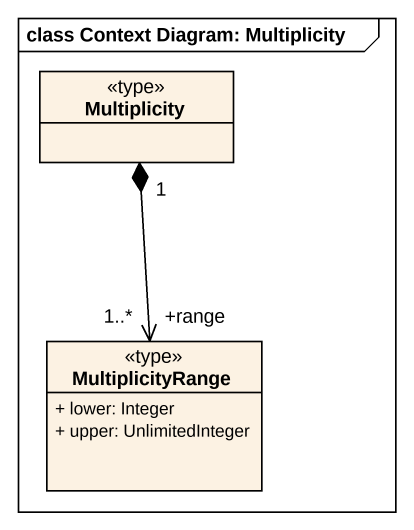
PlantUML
@startuml
mainframe class Context Diagram: Multiplicity
hide circle
hide empty members
skinparam classAttributeIconSize 0
class Multiplicity <<type>>
class MultiplicityRange <<type>> {
  + lower: Integer
  + upper: UnlimitedInteger
}
MultiplicityRange "+range\n1..*" <-up-* "1" Multiplicity
@enduml
